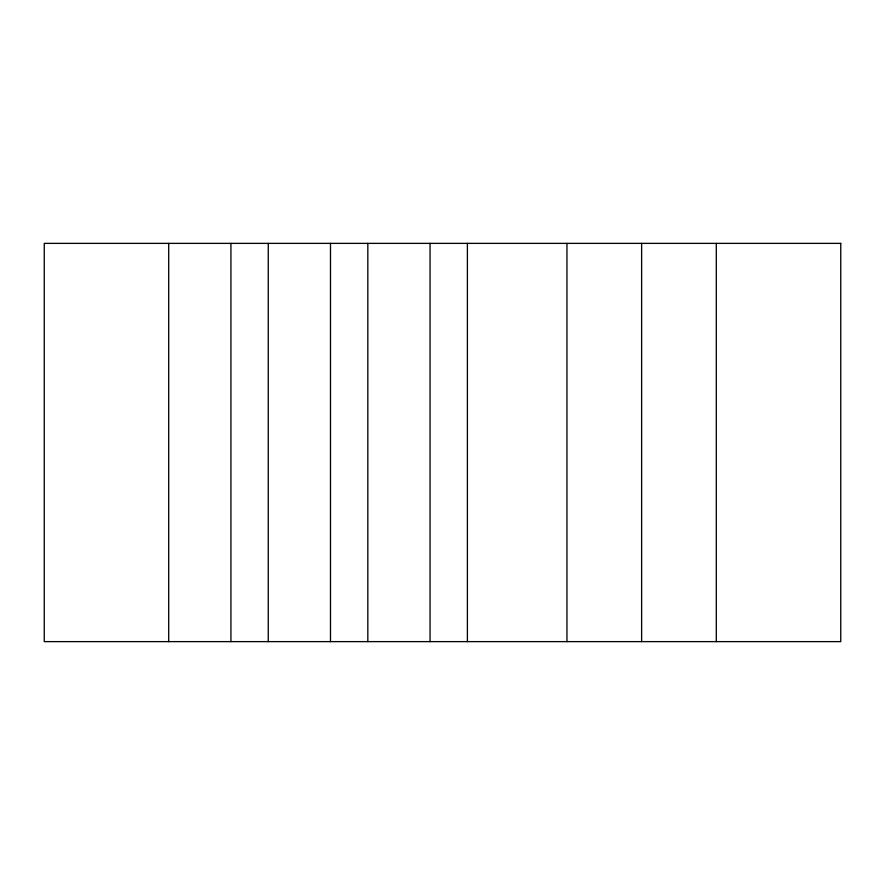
<?xml version="1.0" encoding="UTF-8"?>
<svg xmlns="http://www.w3.org/2000/svg" width="885" height="885" viewBox="0 0 885 885"><rect width="100%" height="100%" fill="white"/><g stroke="black" fill="none" stroke-linecap="round" stroke-linejoin="round"><path stroke-width="1.33" d="M716.297 243.375L716.297 641.625M641.625 243.375L641.625 641.625M566.953 243.375L566.953 641.625M467.391 243.375L467.391 641.625M430.055 243.375L430.055 641.625M367.828 243.375L367.828 641.625M330.492 243.375L330.492 641.625M268.266 243.375L268.266 641.625M230.93 243.375L230.93 641.625M168.703 243.375L168.703 641.625M840.75 243.375L44.25 243.375L44.25 641.625L840.75 641.625L840.75 243.375"/></g></svg>
